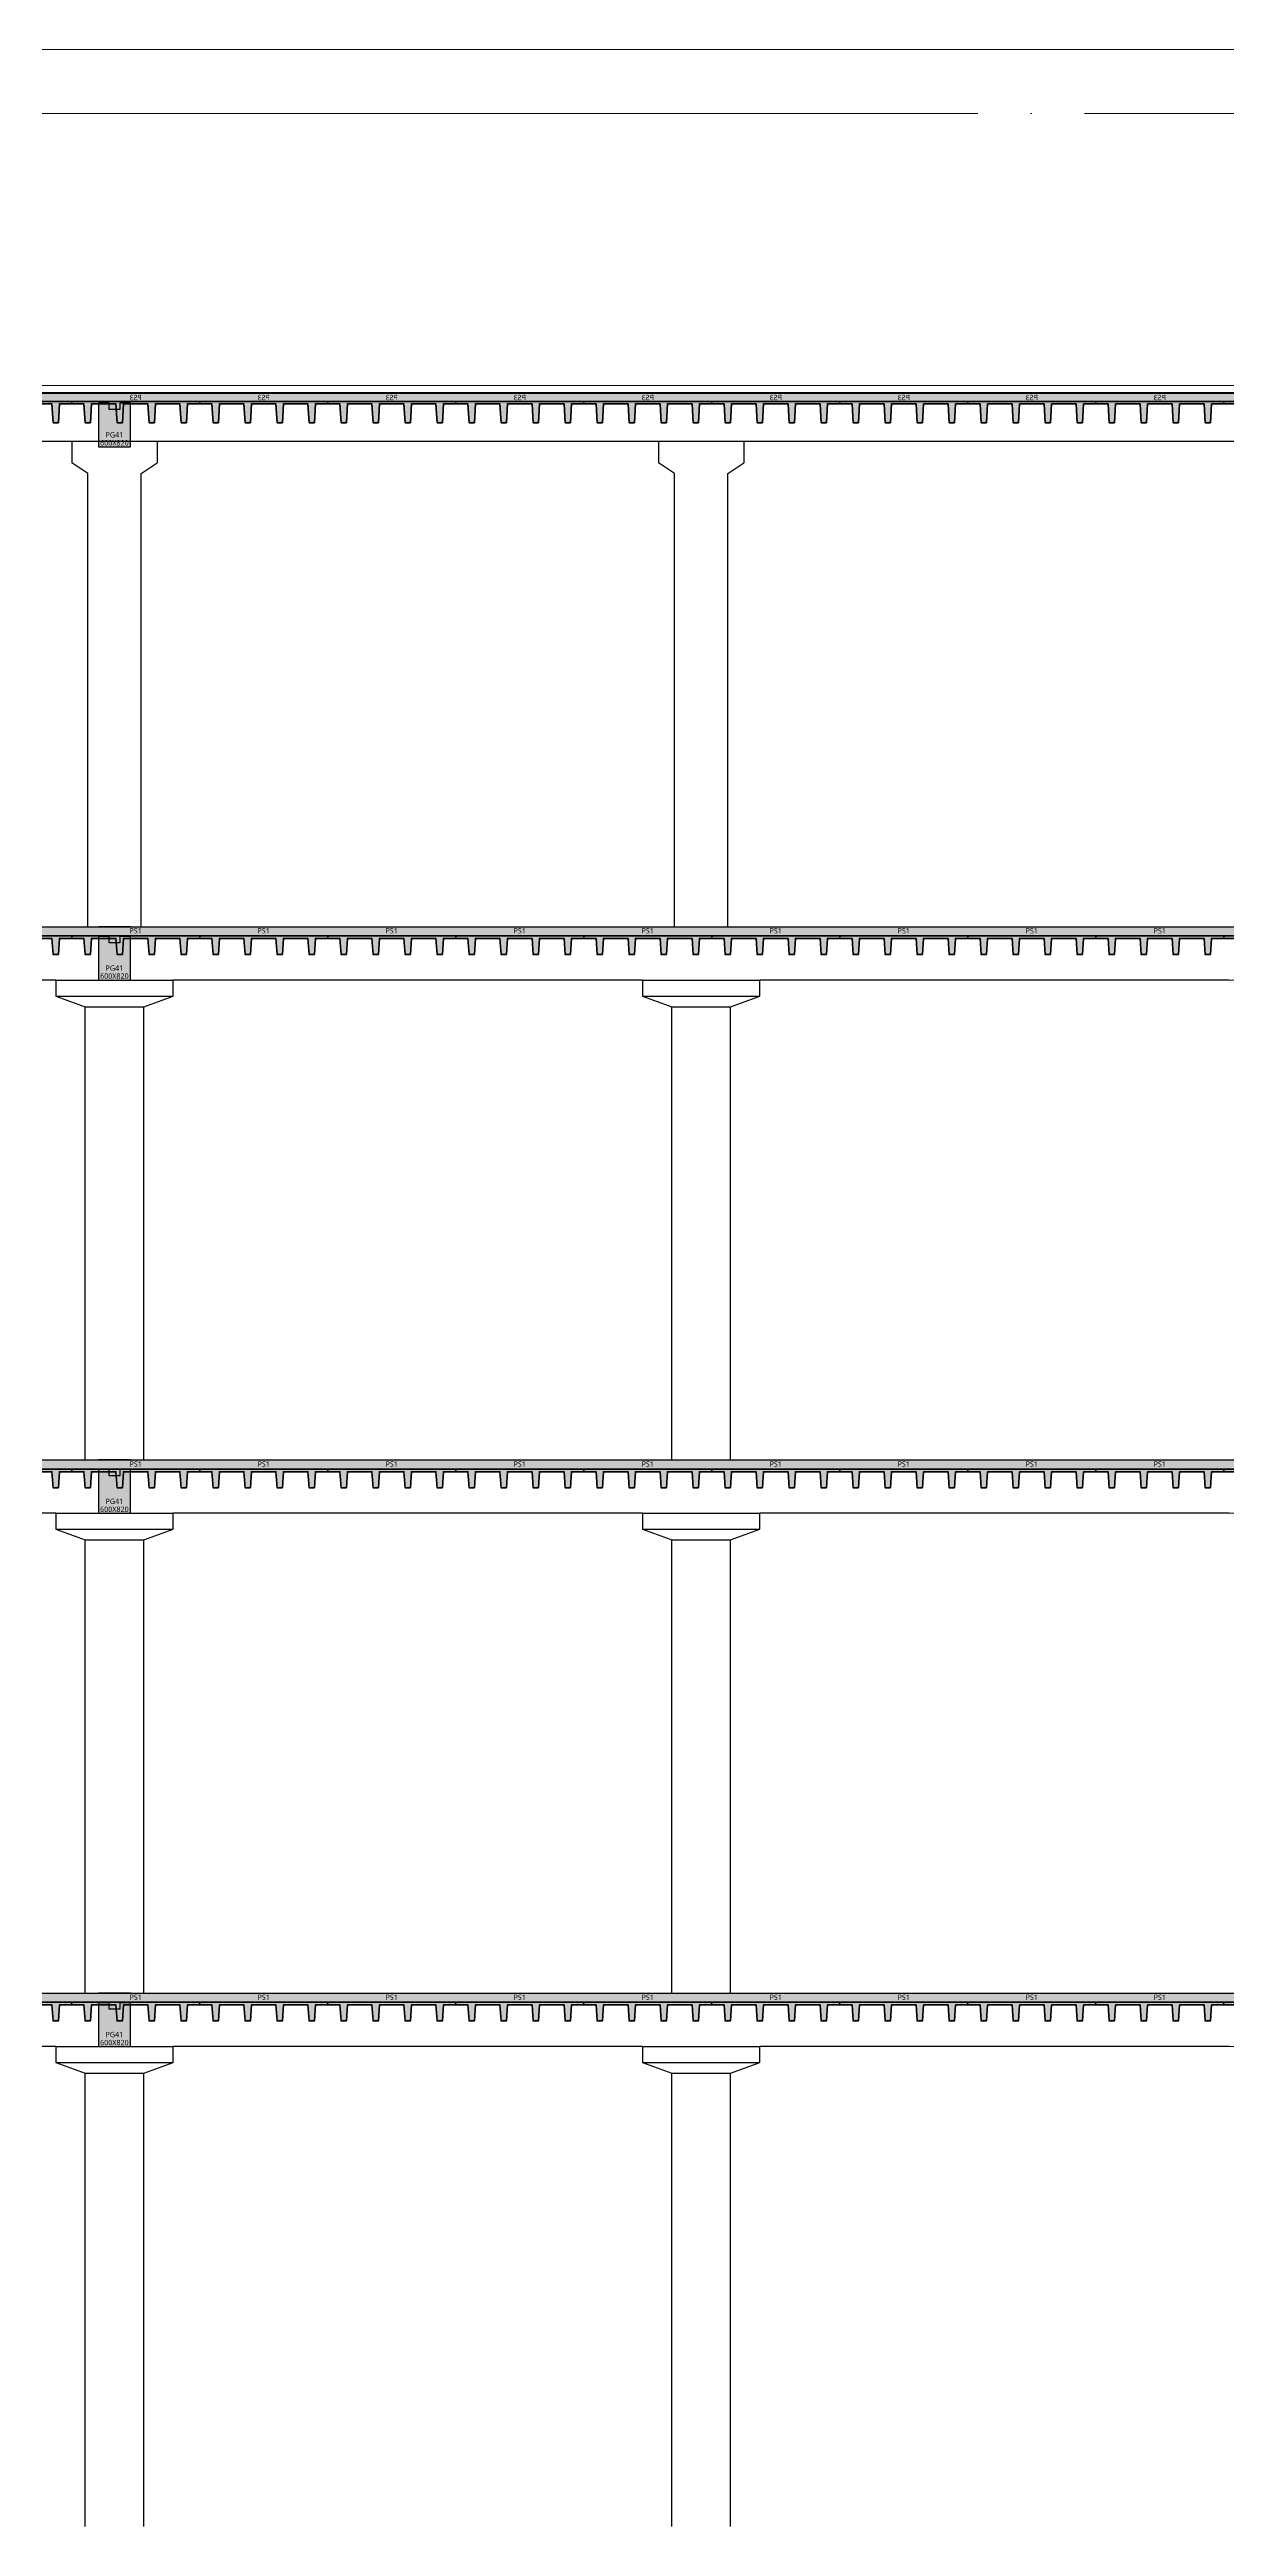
# Model space of a CAD drawing. Header units: millimetres. Extents: x 0 to 420000, y 0 to 297000.
# Drawn here: x 154798 to 176863, y 64450 to 110900 of the extents above; entities that cross this region are included whole.
import ezdxf
from ezdxf.enums import TextEntityAlignment as Align

# ---------------------------------------------------------------- set-up
doc = ezdxf.new("R2010")
doc.units = ezdxf.units.MM
for name, pattern in [('0731_main_plan$0$form_$0$y-Landschaft$0$_$1$20120914_Verkehrsflächen_Grün$0$20120628_xref - Gammel$1$3_H-GL_F1_U3 - Default$0${ Offset Lines }', [0]), ('CEN', [62, 60, -1, 0, -1]), ('HID', [2, 1.1, -0.9])]:
    doc.linetypes.add(name, pattern=pattern)
for name, color, linetype, lineweight in [('A-AXIS-LINE', 1, 'CEN', 15), ('A-CONC-LIN1', 2, 'Continuous', 40), ('A-CONC-LIN2', 7, 'Continuous', 25), ('A-ELEV-LIN2', 7, 'Continuous', 25), ('A-ELEV-LIN3', 8, 'Continuous', 18), ('A-XXXX-FIN2', 6, 'Continuous', 20), ('A-XXXX-WAT1', 9, 'HID', 20)]:
    doc.layers.add(name, color=color, linetype=linetype, lineweight=lineweight)
doc.layers.add('A-CONC-SOLD', color=253, linetype='CEN')
doc.layers.add('CON', color=2, linetype='Continuous')
doc.layers.add('A-XXXX-NPLT', color=144, linetype='Continuous', lineweight=15, plot=False)
doc.styles.add('맑은고딕', font='')
doc.styles.get('맑은고딕').set_extended_font_data('Malgun Gothic')

# ---------------------------------------------------------------- blocks, each defined once
blk = doc.blocks.new('axis(211208)')
at = {"layer": 'A-AXIS-LINE', "ltscale": 1000}
for p, q in [((4631788.1, -355868.7), (4955413.1, -355868.7)), ((4631788.1, -360968.7), (4955413.1, -360968.7)), ((4631788.1, -371118.7), (4955413.1, -371118.7)), ((4631788.1, -372118.7), (4955413.1, -372118.7)), ((4631788.1, -381118.7), (4955413.1, -381118.7)), ((4631788.1, -382118.7), (4955413.1, -382118.7)), ((4631788.1, -391118.7), (4955413.1, -391118.7)), ((4631788.1, -392118.7), (4955413.1, -392118.7))]:
    blk.add_line(p, q, dxfattribs=at)
blk = doc.blocks.new('PS1')
at = {"layer": 'A-CONC-SOLD'}
h = blk.add_hatch(color=256, dxfattribs=at)
h.dxf.hatch_style = 1
h.paths.add_polyline_path([(2400, 0), (2400, -170), (0, -170), (0, 0)])
h = blk.add_hatch(color=256, dxfattribs=at)
h.dxf.hatch_style = 1
h.paths.add_polyline_path([(350, -520), (370, -220), (830, -220), (850, -520), (950, -520), (970, -220), (1430, -220), (1450, -520), (1550, -520), (1570, -220), (2030, -220), (2050, -520), (2150, -520), (2170, -220), (2400, -220), (2400, -170), (0, -170), (0, -220), (230, -220), (250, -520)])
at = {"layer": 'A-CONC-LIN1', "linetype": '0731_main_plan$0$form_$0$y-Landschaft$0$_$1$20120914_Verkehrsflächen_Grün$0$20120628_xref - Gammel$1$3_H-GL_F1_U3 - Default$0${ Offset Lines }'}
blk.add_lwpolyline([(350, -520), (370, -220), (830, -220), (850, -520), (950, -520), (970, -220), (1430, -220), (1450, -520), (1550, -520), (1570, -220), (2030, -220), (2050, -520), (2150, -520), (2170, -220), (2400, -220), (2400, -170), (0, -170), (0, -220), (230, -220), (250, -520)], close=True, dxfattribs=at)
at = {"layer": 'A-CONC-LIN2'}
blk.add_line((0, 0), (2400, 0), dxfattribs=at)
at = {"layer": 'A-XXXX-NPLT', "style": '맑은고딕'}
blk.add_text('PS1', height=100, dxfattribs=at).set_placement((1200, -75), align=Align.MIDDLE)
blk = doc.blocks.new('PG41')
at = {"layer": 'A-CONC-SOLD'}
h = blk.add_hatch(color=256, dxfattribs=at)
h.dxf.hatch_style = 1
h.paths.add_polyline_path([(-300, 0), (300, 0), (300, -1000), (-300, -1000)])
blk.add_line((300, 0), (-300, 0))
at = {"layer": 'CON'}
blk.add_lwpolyline([(-300, -1000), (300, -1000), (300, -180), (100, -180), (100, -300), (-100, -300), (-100, -180), (-300, -180)], close=True, dxfattribs=at)
at = {"layer": 'A-XXXX-NPLT', "style": '맑은고딕'}
for s, p in [('600X820', (0, -925)), ('PG41', (0, -775))]:
    blk.add_text(s, height=100, dxfattribs=at).set_placement(p, align=Align.MIDDLE)
blk = doc.blocks.new('기준층')
at = {"layer": 'A-ELEV-LIN2'}
for p, q in [((4725224, -402119), (4716424, -402119)), ((4725224, -402119), (4727424, -402119)), ((4725224, -402119), (4725224, -402419)), ((4736224, -402119), (4727424, -402119)), ((4727424, -402419), (4727424, -402119)), ((4736224, -402119), (4738424, -402119)), ((4736224, -402119), (4736224, -402419)), ((4747224, -402119), (4738424, -402119)), ((4738424, -402419), (4738424, -402119)), ((4725224, -402419), (4727424, -402419)), ((4725224, -402419), (4725774, -402619)), ((4725774, -411119), (4725774, -402619)), ((4725774, -402619), (4726874, -402619)), ((4726874, -402619), (4727424, -402419)), ((4726874, -411119), (4726874, -402619)), ((4736224, -402419), (4738424, -402419)), ((4736224, -402419), (4736774, -402619)), ((4736774, -411119), (4736774, -402619)), ((4736774, -402619), (4737874, -402619)), ((4737874, -402619), (4738424, -402419)), ((4737874, -411119), (4737874, -402619))]:
    blk.add_line(p, q, dxfattribs=at)
for name, p in [('PS1', (4723124, -401119)), ('PS1', (4725524, -401119)), ('PG41', (4726324, -401119)), ('PS1', (4727924, -401119)), ('PS1', (4730324, -401119)), ('PS1', (4732724, -401119)), ('PS1', (4735124, -401119)), ('PS1', (4737524, -401119)), ('PS1', (4739924, -401119)), ('PS1', (4742324, -401119)), ('PS1', (4744724, -401119)), ('PS1', (4747124, -401119))]:
    blk.add_blockref(name, p)
blk = doc.blocks.new('PS3')
at = {"layer": 'A-CONC-SOLD'}
h = blk.add_hatch(color=256, dxfattribs=at)
h.dxf.hatch_style = 1
h.paths.add_polyline_path([(1200, 0), (-1200, 0), (-1200, -150), (1200, -150)])
h = blk.add_hatch(color=256, dxfattribs=at)
h.dxf.hatch_style = 1
h.paths.add_polyline_path([(-950, -550), (-850, -550), (-830, -195), (-370, -195), (-350, -550), (-250, -550), (-230, -195), (230, -195), (250, -550), (350, -550), (370, -195), (830, -195), (850, -550), (950, -550), (970, -195), (1200, -195), (1200, -150), (-1200, -150), (-1200, -195), (-970, -195)])
at = {"layer": 'A-CONC-LIN1', "color": 2, "linetype": '0731_main_plan$0$form_$0$y-Landschaft$0$_$1$20120914_Verkehrsflächen_Grün$0$20120628_xref - Gammel$1$3_H-GL_F1_U3 - Default$0${ Offset Lines }'}
blk.add_lwpolyline([(-850, -550), (-830, -195), (-370, -195), (-350, -550), (-250, -550), (-230, -195), (230, -195), (250, -550), (350, -550), (370, -195), (830, -195), (850, -550), (950, -550), (970, -195), (1200, -195), (1200, -150), (-1200, -150), (-1200, -195), (-970, -195), (-950, -550)], close=True, dxfattribs=at)
at = {"layer": 'A-CONC-LIN2'}
blk.add_line((-1200, 0), (1200, 0), dxfattribs=at)
at = {"layer": 'A-XXXX-NPLT', "style": '맑은고딕'}
blk.add_text('PS3', height=100, dxfattribs=at).set_placement((0, -75), align=Align.MIDDLE)
blk = doc.blocks.new('9층')
at = {"layer": 'A-CONC-LIN2'}
blk.add_lwpolyline([(4788324, -401109), (4682074, -401109)], dxfattribs=at)
at = {"layer": 'A-ELEV-LIN2', "ltscale": 50}
blk.add_line((4759124, -402019), (4682624, -402019), dxfattribs=at)
at = {"layer": 'A-ELEV-LIN2'}
for p, q in [((4725524, -402019), (4725524, -402419)), ((4727124, -402019), (4727124, -402419)), ((4736524, -402019), (4736524, -402419)), ((4738124, -402019), (4738124, -402419)), ((4725824, -402619), (4725524, -402419)), ((4725824, -411119), (4725824, -402619)), ((4726824, -402619), (4727124, -402419)), ((4726824, -411119), (4726824, -402619)), ((4736824, -402619), (4736524, -402419)), ((4736824, -411119), (4736824, -402619)), ((4737824, -402619), (4738124, -402419)), ((4737824, -411119), (4737824, -402619))]:
    blk.add_line(p, q, dxfattribs=at)
at = {"layer": 'A-XXXX-FIN2'}
blk.add_lwpolyline([(4682404, -400969), (4788324, -400969)], dxfattribs=at)
at = {"layer": 'A-XXXX-WAT1', "ltscale": 50}
blk.add_lwpolyline([(4788324, -401114), (4682074, -401114)], dxfattribs=at)
at = {"xscale": -1}
for p in [(4724324, -401119), (4726724, -401119), (4729124, -401119), (4731524, -401119), (4733924, -401119), (4736324, -401119), (4738724, -401119), (4741124, -401119), (4743524, -401119), (4745924, -401119), (4748324, -401119)]:
    blk.add_blockref('PS3', p, dxfattribs=at)
blk.add_blockref('PG41', (4726324, -401119))

msp = doc.modelspace()

# ---------------------------------------------------------------- linework, layer by layer
at = {"layer": 'A-ELEV-LIN3'}
msp.add_lwpolyline([(189512.5, 110900), (144412.5, 110900), (144412.5, 104605.5)], dxfattribs=at)

# ---------------------------------------------------------------- block references
for name, p in [('9층', (-4570311.3, 505568.7)), ('기준층', (-4570311.3, 495568.7)), ('기준층', (-4570311.3, 485568.7)), ('기준층', (-4570311.3, 475568.7))]:
    msp.add_blockref(name, p)
at = {"layer": 'A-AXIS-LINE'}
msp.add_blockref('axis(211208)', (-4581588.1, 465568.7), dxfattribs=at)

doc.saveas('drawing.dxf')
